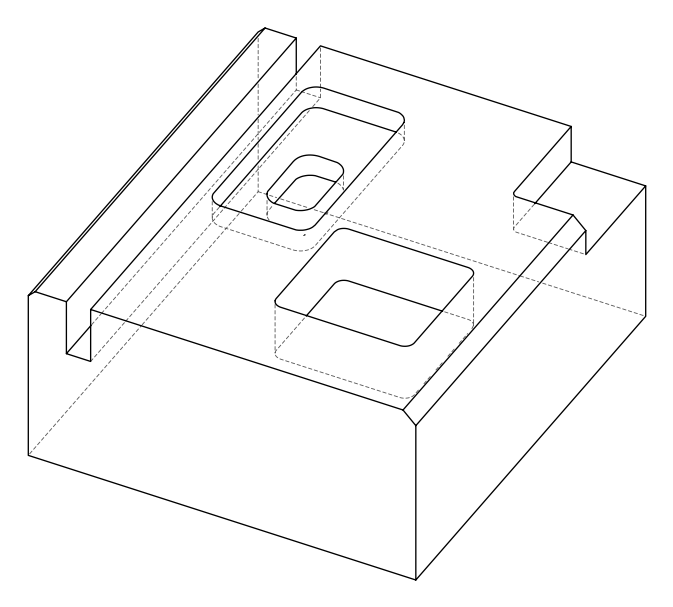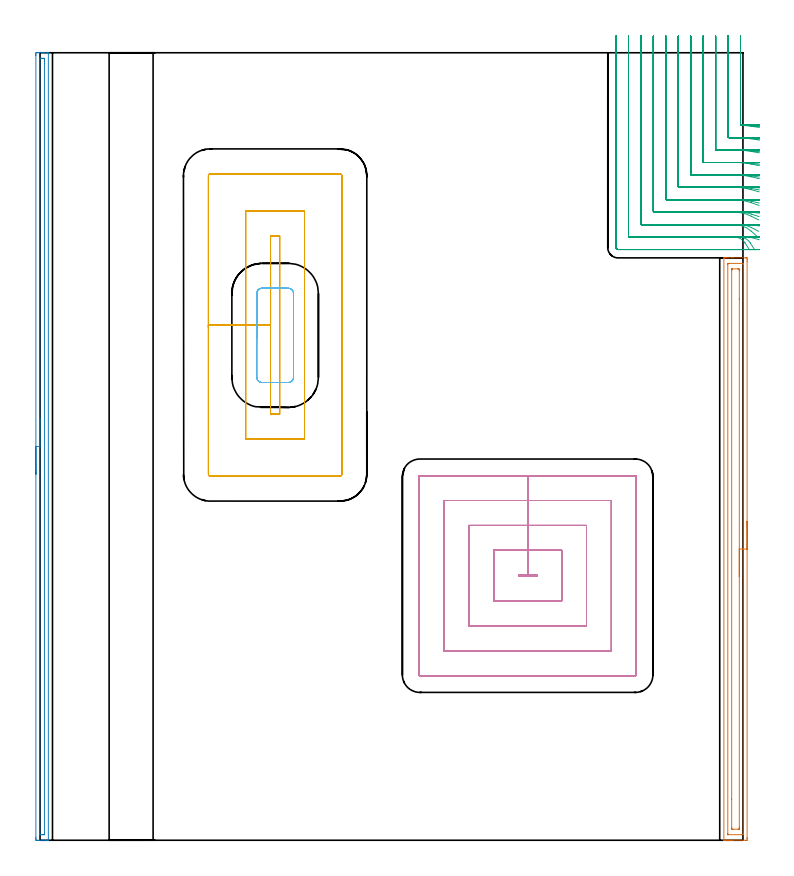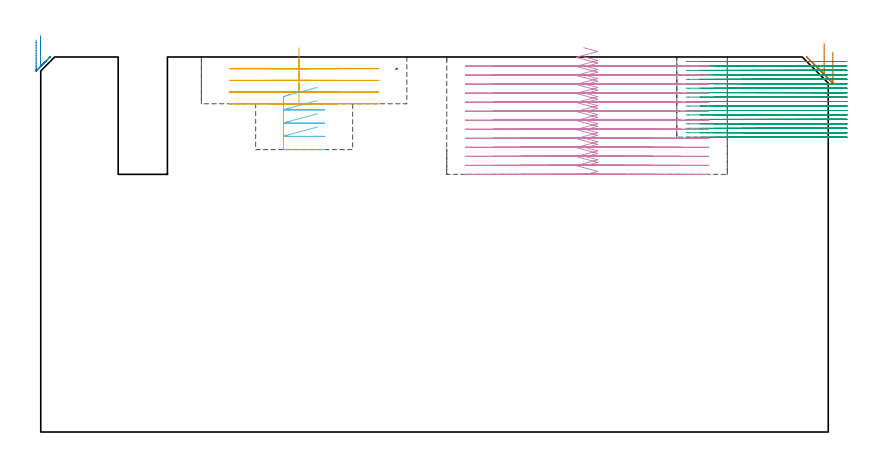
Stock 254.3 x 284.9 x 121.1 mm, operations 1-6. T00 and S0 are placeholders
(PLAN: 7 operations, 4 tool changes, 94.1 min)
(1 AREA_MILL | FG_CHAMFER_SURFACE | UGT0205_001 | 5.29 min | 7620 mm3)
(2 AREA_MILL_1 | FG_CHAMFER_SURFACE_1 | UGT0205_001 | 4.73 min | 2889 mm3)
(3 MILL_CORNER_NOTCH_RECTANGULAR | CORNER_NOTCH_RECTANGULAR | NXT0201_008 | Follow Part, ap 1.5, ae 75% | 37.78 min | 93721 mm3)
(4 MILL_RECTANGULAR_POCKET | POCKET_RECTANGULAR_STRAIGHT | NXT0201_011 | Follow Part, ap 3, ae 75% | 22.73 min | 288575 mm3)
(5 MILL_RECTANGULAR_POCKET_1 | POCKET_RECTANGULAR_STRAIGHT_1 | UGT0201_100 | Follow Part, ap 4.5, ae 75% | 5.88 min | 126354 mm3)
(6 MILL_RECTANGULAR_POCKET_2 | POCKET_RECTANGULAR_STRAIGHT_2 | UGT0201_100 | Follow Part, ap 4.5, ae 75% | 1.2 min | 22605 mm3)
(7 MILL_RECTANGULAR_SLOT | SLOT_RECTANGULAR | NXT0201_011 | Follow Part, ap 3, ae 75% | 16.48 min | 171676 mm3)
(TOOL UGT0205_001 | Chamfer Mill 20 x 3 x 45 deg. | D20 FL50 Z2)
(TOOL NXT0201_008 | ENDMILL 6mm [2P460-0600-NA 1630] | D6 FL26 Z6)
(TOOL NXT0201_011 | ENDMILL 12mm [2P460-1200-NA 1630] | D12 FL38 Z6)
(TOOL UGT0201_100 | End Mill 18 mm | D18 FL22 Z2)
(OP 1 AREA_MILL)
G17 G21 G94 G90
T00 M6
G54
G17 G0 G90 X255.8 Y115.35 S1061 M3
G43 Z131.1 H0
Z122.7
G94 G1 Y115.312 Z121.828 F250.
Y115.198 Z120.964
Y115.009 Z120.112
Y114.747 Z119.28
Y114.413 Z118.474
Y114.01 Z117.7
Y113.542 Z116.964
Y113.01 Z116.272
Y112.421 Z115.629
Y111.778 Z115.04
Y111.086 Z114.509
Y110.35 Z114.04
Y109.576 Z113.637
Y108.77 Z113.303
Y107.938 Z113.041
Y107.086 Z112.852
Y106.222 Z112.738
Y105.35 Z112.7
Y0.861
X255.798 Y0.593 Z112.702
X255.791 Y0.007 Z112.706
X255.767 Y0.003 Z112.73
X255.175 Y0. Z113.322
X250.706 Z117.788
X250.107 Z118.39
X249.812 Z118.684
X249.213 Z119.283
X248.918 Z119.577
X248.329 Z120.17
X248.025 Z120.474
X247.812 Z120.687
X247.458 Y0.002 Z121.034
X247.43 Y0.004 Z121.061
X247.402 Y0.01 Z121.088
X247.4 Y0.147 Z121.1
Y210.553
X247.403 Y210.69 Z121.088
X247.456 Y210.693 Z121.036
X247.812 Y210.7 Z120.687
X248.329 Z120.17
X248.918 Z119.577
X250.107 Z118.39
X250.706 Z117.788
X255.175 Y210.699 Z113.322
X255.767 Y210.697 Z112.73
X255.791 Y210.693 Z112.706
X255.797 Y210.107 Z112.703
X255.8 Y209.484 Z112.7
Y105.35
X254.386 Z114.114
X254.385 Y2.376 Z114.115
Y2.273
X254.38 Y2.168 Z114.12
X254.369 Y2.01 Z114.131
X254.281 Y2.007 Z114.219
X253.764 Y2. Z114.736
X248.918 Y2.001 Z119.582
X248.865 Y2.002 Z119.635
X248.833 Y2.007 Z119.667
X248.821 Y2.012 Z119.679
X248.818 Y2.064 Z119.682
X248.815 Y2.272 Z119.685
X248.814 Y2.376 Z119.686
Y208.324
X248.815 Y208.427 Z119.685
X248.82 Y208.531 Z119.68
X248.831 Y208.69 Z119.669
X248.918 Y208.693 Z119.582
X249.436 Y208.699 Z119.064
X254.281 Y208.7 Z114.219
X254.335 Y208.698 Z114.165
X254.367 Y208.693 Z114.133
X254.379 Y208.688 Z114.121
X254.382 Y208.636 Z114.118
X254.385 Y208.428 Z114.115
X254.386 Y208.324 Z114.114
Y105.35
X252.972 Z115.528
X252.971 Y4.574 Z115.529
X252.969 Y4.159 Z115.531
X252.967 Y4.041 Z115.533
X252.965 Y4.019 Z115.535
X252.918 Y4.01 Z115.582
X252.813 Y4.004 Z115.687
X252.653 Y4. Z115.847
X250.706 Y4.001 Z117.794
X250.547 Y4.003 Z117.953
X250.235 Y4.01 Z118.265
X250.233 Y4.159 Z118.267
X250.229 Y4.635 Z118.271
X250.228 Y14.908 Z118.272
X250.229 Y206.126 Z118.271
X250.231 Y206.541 Z118.269
X250.233 Y206.659 Z118.267
X250.235 Y206.681 Z118.265
X250.282 Y206.69 Z118.218
X250.387 Y206.695 Z118.113
X250.547 Y206.7 Z117.953
X252.494 Y206.699 Z116.006
X252.653 Y206.697 Z115.847
X252.965 Y206.69 Z115.535
X252.967 Y206.541 Z115.533
X252.971 Y206.065 Z115.529
X252.972 Y195.814 Z115.528
Y105.35
Y104.478 Z115.567
Y103.614 Z115.68
Y102.762 Z115.869
Y101.93 Z116.132
Y101.124 Z116.465
Y100.35 Z116.868
Y99.614 Z117.337
Y98.922 Z117.868
Y98.279 Z118.457
Y97.69 Z119.101
Y97.158 Z119.793
Y96.69 Z120.528
Y96.287 Z121.302
Y95.953 Z122.108
Y95.691 Z122.94
Y95.502 Z123.792
Y95.388 Z124.657
Y95.35 Z125.528
G0 Z131.1
M5
M2
(OP 2 AREA_MILL_1)
G17 G21 G94 G90
T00 M6
G54
G17 G0 G90 X-1.5 Y132.45 S1061 M3
G43 Z131.1 H0
Z126.6
G94 G1 Y132.488 Z125.728 F250.
Y132.602 Z124.864
Y132.791 Z124.012
Y133.053 Z123.18
Y133.387 Z122.374
Y133.79 Z121.6
Y134.258 Z120.864
Y134.79 Z120.172
Y135.379 Z119.529
Y136.022 Z118.94
Y136.714 Z118.409
Y137.45 Z117.94
Y138.224 Z117.537
Y139.03 Z117.203
Y139.862 Z116.941
Y140.713 Z116.752
Y141.578 Z116.638
Y142.45 Z116.6
Y283.894
X-1.499 Y284.299 Z116.601
X-1.494 Y284.78 Z116.602
X-1.491 Y284.891 Z116.605
X-1.017 Y284.9 Z117.077
X-0.729 Z117.366
X-0.134 Z117.96
X0.443 Z118.54
X0.75 Z118.846
X1.327 Z119.423
X1.634 Z119.729
X2.665 Z120.764
X2.986 Y284.893 Z121.077
X2.997 Y284.891 Z121.088
X3. Y284.745 Z121.1
Y0.155
X2.997 Y0.009 Z121.088
X2.987 Y0.007 Z121.077
X2.665 Y0. Z120.764
X2.247 Z120.346
X1.634 Z119.729
X0.443 Z118.54
X-0.134 Z117.96
X-0.729 Z117.366
X-1.017 Y0.001 Z117.077
X-1.256 Y0.004 Z116.839
X-1.491 Y0.009 Z116.605
X-1.494 Y0.12 Z116.602
X-1.499 Y0.601 Z116.601
X-1.5 Y1.088 Z116.6
Y142.45
X-0.086 Z118.014
X-0.085 Y282.726 Z118.015
X-0.084 Y282.831 Z118.016
X-0.081 Y282.882 Z118.019
X-0.08 Y282.888 Z118.02
X-0.063 Y282.892 Z118.037
X-0.013 Y282.896 Z118.087
X0.369 Y282.9 Z118.469
X0.75 Z118.85
X1.254 Y282.899 Z119.354
X1.472 Y282.893 Z119.572
X1.57 Y282.89 Z119.67
X1.584 Y282.565 Z119.684
X1.585 Y282.515 Z119.685
X1.586 Y281.671 Z119.686
X1.585 Y2.174 Z119.685
X1.584 Y2.069 Z119.684
X1.581 Y2.018 Z119.681
X1.58 Y2.012 Z119.68
X1.563 Y2.008 Z119.663
X1.513 Y2.004 Z119.613
X1.131 Y2. Z119.231
X0.75 Z118.85
X0.246 Y2.002 Z118.346
X0.028 Y2.007 Z118.128
X-0.07 Y2.01 Z118.03
X-0.084 Y2.335 Z118.016
X-0.085 Y2.385 Z118.015
X-0.086 Y3.229 Z118.014
Y142.45
Y143.322 Z118.052
Y144.186 Z118.166
Y145.038 Z118.355
Y145.87 Z118.617
Y146.676 Z118.951
Y147.45 Z119.354
Y148.186 Z119.823
Y148.878 Z120.354
Y149.521 Z120.943
Y150.11 Z121.586
Y150.641 Z122.278
Y151.11 Z123.014
Y151.513 Z123.788
Y151.847 Z124.594
Y152.109 Z125.426
Y152.298 Z126.278
Y152.412 Z127.143
Y152.45 Z128.014
G0 Z131.1
M5
M2
(OP 3 MILL_CORNER_NOTCH_RECTANGULAR)
G17 G21 G94 G90
T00 M6
G54
G17 G0 G90 X253.4 Y290.9 S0 M3
G43 Z131.1 H1
Z119.661
G94 G1 Y287.9 F250.
Y258.93 F500.
G3 X253.68 Y258.634 R0.3
G2 X257.3 Y258.291 R45.
G1 X260.273 Y257.887 F250.
G0 Z131.1
X248.9 Y290.9
Z119.661
G1 Y287.9
Y254.497 F500.
G3 X249.197 Y254.2 R0.3
G1 X251.243
G2 X257.3 Y253.745 R40.5
G1 X260.266 Y253.296 F250.
G0 Z131.1
X244.4 Y290.9
Z119.661
G1 Y287.9
Y249.997 F500.
G3 X244.697 Y249.7 R0.3
G1 X251.243
G2 X257.3 Y249.187 R36.
G1 X260.257 Y248.682 F250.
G0 Z131.1
X239.9 Y290.9
Z119.661
G1 Y287.9
Y245.497 F500.
G3 X240.197 Y245.2 R0.3
G1 X251.243
G2 X257.3 Y244.612 R31.5
G1 X260.244 Y244.035 F250.
G0 Z131.1
X235.4 Y290.9
Z119.661
G1 Y287.9
Y240.997 F500.
G3 X235.697 Y240.7 R0.3
G1 X251.243
G2 X257.3 Y240.012 R27.
G1 X260.224 Y239.339 F250.
G0 Z131.1
X230.9 Y290.9
Z119.661
G1 Y287.9
Y236.497 F500.
G3 X231.197 Y236.2 R0.3
G1 X251.243
G2 X257.3 Y235.369 R22.5
G1 X260.189 Y234.562 F250.
G0 Z131.1
X226.4 Y290.9
Z119.661
G1 Y287.9
Y231.997 F500.
G3 X226.697 Y231.7 R0.3
G1 X251.243
G2 X257.3 Y230.65 R18.
G1 X260.125 Y229.641 F250.
G0 Z131.1
X221.9 Y290.9
Z119.661
G1 Y287.9
Y227.498 F500.
G3 X222.198 Y227.2 R0.3
G1 X251.243
G2 X257.3 Y225.765 R13.5
G1 X259.981 Y224.419 F250.
G0 Z131.1
X217.4 Y290.9
Z119.661
G1 Y287.9
Y222.998 F500.
G3 X217.698 Y222.7 R0.3
G1 X251.243
G2 X257.3 Y220.357 R9.
G1 X259.519 Y218.338 F250.
G0 Z131.1
X212.9 Y290.9
Z119.661
G1 Y287.9
Y218.498 F500.
G3 X213.198 Y218.2 R0.3
G1 X251.243
G2 X255.036 Y216.122 R4.5
G1 X256.651 Y213.593 F250.
G0 Z131.1
X208.4 Y290.9
Z119.661
G1 Y287.9
Y214.4 F500.
G3 X209.1 Y213.7 R0.7
G1 X251.243
X254.243 F250.
G0 Z131.1
X253.4 Y290.9
Z118.222
G1 Y287.9
Y258.993 F500.
G3 X253.693 Y258.697 R0.3
G2 X257.3 Y258.507 R45.
G1 X260.287 Y258.229 F250.
G0 Z131.1
X248.9 Y290.9
Z118.222
G1 Y287.9
Y254.497 F500.
G3 X249.197 Y254.2 R0.3
G1 X253.134
G2 X257.3 Y253.985 R40.5
G1 X260.284 Y253.677 F250.
G0 Z131.1
X244.4 Y290.9
Z118.222
G1 Y287.9
Y249.997 F500.
G3 X244.697 Y249.7 R0.3
G1 X253.134
G2 X257.3 Y249.458 R36.
G1 X260.28 Y249.111 F250.
G0 Z131.1
X239.9 Y290.9
Z118.222
G1 Y287.9
Y245.497 F500.
G3 X240.197 Y245.2 R0.3
G1 X253.134
G2 X257.3 Y244.923 R31.5
G1 X260.274 Y244.527 F250.
G0 Z131.1
X235.4 Y290.9
Z118.222
G1 Y287.9
Y240.997 F500.
G3 X235.697 Y240.7 R0.3
G1 X253.134
G2 X257.3 Y240.377 R27.
G1 X260.264 Y239.914 F250.
G0 Z131.1
X230.9 Y290.9
Z118.222
G1 Y287.9
Y236.497 F500.
G3 X231.197 Y236.2 R0.3
G1 X253.134
G2 X257.3 Y235.811 R22.5
G1 X260.248 Y235.256 F250.
G0 Z131.1
X226.4 Y290.9
Z118.222
G1 Y287.9
Y231.997 F500.
G3 X226.697 Y231.7 R0.3
G1 X253.134
G2 X257.3 Y231.211 R18.
G1 X260.219 Y230.517 F250.
G0 Z131.1
X221.9 Y290.9
Z118.222
G1 Y287.9
Y227.498 F500.
G3 X222.198 Y227.2 R0.3
G1 X253.134
G2 X257.3 Y226.541 R13.5
G1 X260.154 Y225.615 F250.
G0 Z131.1
X217.4 Y290.9
Z118.222
G1 Y287.9
Y222.998 F500.
G3 X217.698 Y222.7 R0.3
G1 X253.134
G2 X257.3 Y221.678 R9.
G1 X259.959 Y220.289 F250.
G0 Z131.1
X212.9 Y290.9
Z118.222
G1 Y287.9
Y218.498 F500.
G3 X213.198 Y218.2 R0.3
G1 X253.134
G2 X256.928 Y216.12 R4.5
G1 X258.541 Y213.591 F250.
G0 Z131.1
X208.4 Y290.9
Z118.222
G1 Y287.9
Y214.4 F500.
G3 X209.1 Y213.7 R0.7
G1 X253.134
X256.134 F250.
G0 Z131.1
X253.4 Y290.9
Z116.783
G1 Y287.9
Y258.997 F500.
G3 X253.697 Y258.7 R0.3
G1 X256.117
G2 X257.3 Y258.684 R45.
G1 X260.299 Y258.606 F250.
G0 Z131.1
X248.9 Y290.9
Z116.783
G1 Y287.9
Y254.497 F500.
G3 X249.197 Y254.2 R0.3
G1 X256.117
G2 X257.3 Y254.183 R40.5
G1 X260.299 Y254.095 F250.
G0 Z131.1
X244.4 Y290.9
Z116.783
G1 Y287.9
Y249.997 F500.
G3 X244.697 Y249.7 R0.3
G1 X256.117
G2 X257.3 Y249.681 R36.
G1 X260.298 Y249.582 F250.
G0 Z131.1
X239.9 Y290.9
Z116.783
G1 Y287.9
Y245.497 F500.
G3 X240.197 Y245.2 R0.3
G1 X256.117
G2 X257.3 Y245.178 R31.5
G1 X260.298 Y245.065 F250.
G0 Z131.1
X235.4 Y290.9
Z116.783
G1 Y287.9
Y240.997 F500.
G3 X235.697 Y240.7 R0.3
G1 X256.117
G2 X257.3 Y240.674 R27.
G1 X260.297 Y240.543 F250.
G0 Z131.1
X230.9 Y290.9
Z116.783
G1 Y287.9
Y236.497 F500.
G3 X231.197 Y236.2 R0.3
G1 X256.117
G2 X257.3 Y236.169 R22.5
G1 X260.296 Y236.011 F250.
G0 Z131.1
X226.4 Y290.9
Z116.783
G1 Y287.9
Y231.997 F500.
G3 X226.697 Y231.7 R0.3
G1 X256.117
G2 X257.3 Y231.661 R18.
G1 X260.294 Y231.464 F250.
G0 Z131.1
X221.9 Y290.9
Z116.783
G1 Y287.9
Y227.498 F500.
G3 X222.198 Y227.2 R0.3
G1 X256.117
G2 X257.3 Y227.148 R13.5
G1 X260.288 Y226.885 F250.
G0 Z131.1
X217.4 Y290.9
Z116.783
G1 Y287.9
Y222.998 F500.
G3 X217.698 Y222.7 R0.3
G1 X256.117
G2 X257.3 Y222.622 R9.
G1 X260.274 Y222.228 F250.
G0 Z131.1
X212.9 Y290.9
Z116.783
G1 Y287.9
Y218.498 F500.
G3 X213.198 Y218.2 R0.3
G1 X256.117
G2 X257.3 Y218.042 R4.5
G1 X260.194 Y217.253 F250.
G0 Z131.1
X208.4 Y290.9
Z116.783
G1 Y287.9
Y214.4 F500.
G3 X209.1 Y213.7 R0.7
G1 X256.117
X259.117 F250.
G0 Z131.1
X253.4 Y290.9
Z115.344
G1 Y287.9
Y258.997 F500.
G3 X253.697 Y258.7 R0.3
G1 X257.166
X257.3
X260.3 Y258.691 F250.
G0 Z131.1
X248.9 Y290.9
Z115.344
G1 Y287.9
Y254.497 F500.
G3 X249.197 Y254.2 R0.3
G1 X257.166
X257.3
X260.3 Y254.19 F250.
G0 Z131.1
X244.4 Y290.9
Z115.344
G1 Y287.9
Y249.997 F500.
G3 X244.697 Y249.7 R0.3
G1 X257.166
X257.3
X260.3 Y249.689 F250.
G0 Z131.1
X239.9 Y290.9
Z115.344
G1 Y287.9
Y245.497 F500.
G3 X240.197 Y245.2 R0.3
G1 X257.166
X257.3
X260.3 Y245.187 F250.
G0 Z131.1
X235.4 Y290.9
Z115.344
G1 Y287.9
Y240.997 F500.
G3 X235.697 Y240.7 R0.3
G1 X257.166
X257.3
X260.3 Y240.685 F250.
G0 Z131.1
X230.9 Y290.9
Z115.344
G1 Y287.9
Y236.497 F500.
G3 X231.197 Y236.2 R0.3
G1 X257.166
X257.3
X260.3 Y236.182 F250.
G0 Z131.1
X226.4 Y290.9
Z115.344
G1 Y287.9
Y231.997 F500.
G3 X226.697 Y231.7 R0.3
G1 X257.166
X257.3 Y231.699
X260.3 Y231.677 F250.
G0 Z131.1
X221.9 Y290.9
Z115.344
G1 Y287.9
Y227.498 F500.
G3 X222.198 Y227.2 R0.3
G1 X257.166
X257.3 Y227.199
X260.3 Y227.169 F250.
G0 Z131.1
X217.4 Y290.9
Z115.344
G1 Y287.9
Y222.998 F500.
G3 X217.698 Y222.7 R0.3
G1 X257.166
X257.3 Y222.699
X260.3 Y222.654 F250.
G0 Z131.1
X212.9 Y290.9
Z115.344
G1 Y287.9
Y218.498 F500.
G3 X213.198 Y218.2 R0.3
G1 X257.166
X257.3 Y218.198
X260.299 Y218.108 F250.
G0 Z131.1
X208.4 Y290.9
Z115.344
G1 Y287.9
Y214.4 F500.
G3 X209.1 Y213.7 R0.7
G1 X257.166
X260.166 F250.
G0 Z131.1
X253.4 Y290.9
Z113.905
G1 Y287.9
Y258.997 F500.
G3 X253.697 Y258.7 R0.3
G1 X257.3
X260.3 F250.
G0 Z131.1
X248.9 Y290.9
Z113.905
G1 Y287.9
Y254.497 F500.
G3 X249.197 Y254.2 R0.3
G1 X257.3
X260.3 F250.
G0 Z131.1
X244.4 Y290.9
Z113.905
G1 Y287.9
Y249.997 F500.
G3 X244.697 Y249.7 R0.3
G1 X257.3
X260.3 F250.
G0 Z131.1
X239.9 Y290.9
Z113.905
G1 Y287.9
Y245.497 F500.
G3 X240.197 Y245.2 R0.3
G1 X257.3
X260.3 F250.
G0 Z131.1
X235.4 Y290.9
Z113.905
G1 Y287.9
Y240.997 F500.
G3 X235.697 Y240.7 R0.3
G1 X257.3
X260.3 F250.
G0 Z131.1
X230.9 Y290.9
Z113.905
G1 Y287.9
Y236.497 F500.
G3 X231.197 Y236.2 R0.3
G1 X257.3
X260.3 F250.
G0 Z131.1
X226.4 Y290.9
Z113.905
G1 Y287.9
Y231.997 F500.
G3 X226.697 Y231.7 R0.3
G1 X257.3
X260.3 F250.
G0 Z131.1
X221.9 Y290.9
Z113.905
G1 Y287.9
Y227.498 F500.
G3 X222.198 Y227.2 R0.3
G1 X257.3
X260.3 F250.
G0 Z131.1
X217.4 Y290.9
Z113.905
G1 Y287.9
Y222.998 F500.
G3 X217.698 Y222.7 R0.3
G1 X257.3
X260.3 F250.
G0 Z131.1
X212.9 Y290.9
Z113.905
G1 Y287.9
Y218.498 F500.
G3 X213.198 Y218.2 R0.3
G1 X257.3
X260.3 F250.
G0 Z131.1
X208.4 Y290.9
Z113.905
G1 Y287.9
Y214.4 F500.
G3 X209.1 Y213.7 R0.7
G1 X257.3
X260.3 F250.
G0 Z131.1
X253.4 Y290.9
Z112.467
G1 Y287.9
Y258.997 F500.
G3 X253.697 Y258.7 R0.3
G1 X257.3
X260.3 F250.
G0 Z131.1
X248.9 Y290.9
Z112.467
G1 Y287.9
Y254.497 F500.
G3 X249.197 Y254.2 R0.3
G1 X257.3
X260.3 F250.
G0 Z131.1
X244.4 Y290.9
Z112.467
G1 Y287.9
Y249.997 F500.
G3 X244.697 Y249.7 R0.3
G1 X257.3
X260.3 F250.
G0 Z131.1
X239.9 Y290.9
Z112.467
G1 Y287.9
Y245.497 F500.
G3 X240.197 Y245.2 R0.3
G1 X257.3
X260.3 F250.
G0 Z131.1
X235.4 Y290.9
Z112.467
G1 Y287.9
Y240.997 F500.
G3 X235.697 Y240.7 R0.3
G1 X257.3
X260.3 F250.
G0 Z131.1
X230.9 Y290.9
Z112.467
G1 Y287.9
Y236.497 F500.
G3 X231.197 Y236.2 R0.3
G1 X257.3
X260.3 F250.
G0 Z131.1
X226.4 Y290.9
Z112.467
G1 Y287.9
Y231.997 F500.
G3 X226.697 Y231.7 R0.3
G1 X257.3
X260.3 F250.
G0 Z131.1
X221.9 Y290.9
Z112.467
G1 Y287.9
Y227.498 F500.
G3 X222.198 Y227.2 R0.3
G1 X257.3
X260.3 F250.
G0 Z131.1
X217.4 Y290.9
Z112.467
G1 Y287.9
Y222.998 F500.
G3 X217.698 Y222.7 R0.3
G1 X257.3
X260.3 F250.
G0 Z131.1
X212.9 Y290.9
Z112.467
G1 Y287.9
Y218.498 F500.
G3 X213.198 Y218.2 R0.3
G1 X257.3
X260.3 F250.
G0 Z131.1
X208.4 Y290.9
Z112.467
G1 Y287.9
Y214.4 F500.
G3 X209.1 Y213.7 R0.7
G1 X257.3
X260.3 F250.
G0 Z131.1
X253.4 Y290.9
Z111.028
G1 Y287.9
Y258.997 F500.
G3 X253.697 Y258.7 R0.3
G1 X257.3
X260.3 F250.
G0 Z131.1
X248.9 Y290.9
Z111.028
G1 Y287.9
Y254.497 F500.
G3 X249.197 Y254.2 R0.3
G1 X257.3
X260.3 F250.
G0 Z131.1
X244.4 Y290.9
Z111.028
G1 Y287.9
Y249.997 F500.
G3 X244.697 Y249.7 R0.3
G1 X257.3
X260.3 F250.
G0 Z131.1
X239.9 Y290.9
Z111.028
G1 Y287.9
Y245.497 F500.
G3 X240.197 Y245.2 R0.3
G1 X257.3
X260.3 F250.
G0 Z131.1
X235.4 Y290.9
Z111.028
G1 Y287.9
Y240.997 F500.
G3 X235.697 Y240.7 R0.3
G1 X257.3
X260.3 F250.
G0 Z131.1
X230.9 Y290.9
Z111.028
G1 Y287.9
Y236.497 F500.
G3 X231.197 Y236.2 R0.3
G1 X257.3
X260.3 F250.
G0 Z131.1
X226.4 Y290.9
Z111.028
G1 Y287.9
Y231.997 F500.
G3 X226.697 Y231.7 R0.3
G1 X257.3
X260.3 F250.
G0 Z131.1
X221.9 Y290.9
Z111.028
G1 Y287.9
Y227.498 F500.
G3 X222.198 Y227.2 R0.3
G1 X257.3
X260.3 F250.
G0 Z131.1
X217.4 Y290.9
Z111.028
G1 Y287.9
Y222.998 F500.
G3 X217.698 Y222.7 R0.3
G1 X257.3
X260.3 F250.
G0 Z131.1
X212.9 Y290.9
Z111.028
G1 Y287.9
Y218.498 F500.
G3 X213.198 Y218.2 R0.3
G1 X257.3
X260.3 F250.
G0 Z131.1
X208.4 Y290.9
Z111.028
G1 Y287.9
Y214.4 F500.
G3 X209.1 Y213.7 R0.7
G1 X257.3
X260.3 F250.
G0 Z131.1
X253.4 Y290.9
Z109.589
G1 Y287.9
Y258.997 F500.
G3 X253.697 Y258.7 R0.3
G1 X257.3
X260.3 F250.
G0 Z131.1
X248.9 Y290.9
Z109.589
G1 Y287.9
Y254.497 F500.
G3 X249.197 Y254.2 R0.3
G1 X257.3
X260.3 F250.
G0 Z131.1
X244.4 Y290.9
Z109.589
G1 Y287.9
Y249.997 F500.
G3 X244.697 Y249.7 R0.3
G1 X257.3
X260.3 F250.
G0 Z131.1
X239.9 Y290.9
Z109.589
G1 Y287.9
Y245.497 F500.
G3 X240.197 Y245.2 R0.3
G1 X257.3
X260.3 F250.
G0 Z131.1
X235.4 Y290.9
Z109.589
G1 Y287.9
Y240.997 F500.
G3 X235.697 Y240.7 R0.3
G1 X257.3
X260.3 F250.
G0 Z131.1
X230.9 Y290.9
Z109.589
G1 Y287.9
Y236.497 F500.
G3 X231.197 Y236.2 R0.3
G1 X257.3
X260.3 F250.
G0 Z131.1
X226.4 Y290.9
Z109.589
G1 Y287.9
Y231.997 F500.
G3 X226.697 Y231.7 R0.3
G1 X257.3
X260.3 F250.
G0 Z131.1
X221.9 Y290.9
Z109.589
G1 Y287.9
Y227.498 F500.
G3 X222.198 Y227.2 R0.3
G1 X257.3
X260.3 F250.
G0 Z131.1
X217.4 Y290.9
Z109.589
G1 Y287.9
Y222.998 F500.
G3 X217.698 Y222.7 R0.3
G1 X257.3
X260.3 F250.
G0 Z131.1
X212.9 Y290.9
Z109.589
G1 Y287.9
Y218.498 F500.
G3 X213.198 Y218.2 R0.3
G1 X257.3
X260.3 F250.
G0 Z131.1
X208.4 Y290.9
Z109.589
G1 Y287.9
Y214.4 F500.
G3 X209.1 Y213.7 R0.7
G1 X257.3
X260.3 F250.
G0 Z131.1
X253.4 Y290.9
Z108.15
G1 Y287.9
Y258.997 F500.
G3 X253.697 Y258.7 R0.3
G1 X257.3
X260.3 F250.
G0 Z131.1
X248.9 Y290.9
Z108.15
G1 Y287.9
Y254.497 F500.
G3 X249.197 Y254.2 R0.3
G1 X257.3
X260.3 F250.
G0 Z131.1
X244.4 Y290.9
Z108.15
G1 Y287.9
Y249.997 F500.
G3 X244.697 Y249.7 R0.3
G1 X257.3
X260.3 F250.
G0 Z131.1
X239.9 Y290.9
Z108.15
G1 Y287.9
Y245.497 F500.
G3 X240.197 Y245.2 R0.3
G1 X257.3
X260.3 F250.
G0 Z131.1
X235.4 Y290.9
Z108.15
G1 Y287.9
Y240.997 F500.
G3 X235.697 Y240.7 R0.3
G1 X257.3
X260.3 F250.
G0 Z131.1
X230.9 Y290.9
Z108.15
G1 Y287.9
Y236.497 F500.
G3 X231.197 Y236.2 R0.3
G1 X257.3
X260.3 F250.
G0 Z131.1
X226.4 Y290.9
Z108.15
G1 Y287.9
Y231.997 F500.
G3 X226.697 Y231.7 R0.3
G1 X257.3
X260.3 F250.
G0 Z131.1
X221.9 Y290.9
Z108.15
G1 Y287.9
Y227.498 F500.
G3 X222.198 Y227.2 R0.3
G1 X257.3
X260.3 F250.
G0 Z131.1
X217.4 Y290.9
Z108.15
G1 Y287.9
Y222.998 F500.
G3 X217.698 Y222.7 R0.3
G1 X257.3
X260.3 F250.
G0 Z131.1
X212.9 Y290.9
Z108.15
G1 Y287.9
Y218.498 F500.
G3 X213.198 Y218.2 R0.3
G1 X257.3
X260.3 F250.
G0 Z131.1
X208.4 Y290.9
Z108.15
G1 Y287.9
Y214.4 F500.
G3 X209.1 Y213.7 R0.7
G1 X257.3
X260.3 F250.
G0 Z131.1
X253.4 Y290.9
Z106.711
G1 Y287.9
Y258.997 F500.
G3 X253.697 Y258.7 R0.3
G1 X257.3
X260.3 F250.
G0 Z131.1
X248.9 Y290.9
Z106.711
G1 Y287.9
Y254.497 F500.
G3 X249.197 Y254.2 R0.3
G1 X257.3
X260.3 F250.
G0 Z131.1
X244.4 Y290.9
Z106.711
G1 Y287.9
Y249.997 F500.
G3 X244.697 Y249.7 R0.3
G1 X257.3
X260.3 F250.
G0 Z131.1
X239.9 Y290.9
Z106.711
G1 Y287.9
Y245.497 F500.
G3 X240.197 Y245.2 R0.3
G1 X257.3
X260.3 F250.
G0 Z131.1
X235.4 Y290.9
Z106.711
G1 Y287.9
Y240.997 F500.
G3 X235.697 Y240.7 R0.3
G1 X257.3
X260.3 F250.
G0 Z131.1
X230.9 Y290.9
Z106.711
G1 Y287.9
Y236.497 F500.
G3 X231.197 Y236.2 R0.3
G1 X257.3
X260.3 F250.
G0 Z131.1
X226.4 Y290.9
Z106.711
G1 Y287.9
Y231.997 F500.
G3 X226.697 Y231.7 R0.3
G1 X257.3
X260.3 F250.
G0 Z131.1
X221.9 Y290.9
Z106.711
G1 Y287.9
Y227.498 F500.
G3 X222.198 Y227.2 R0.3
G1 X257.3
X260.3 F250.
G0 Z131.1
X217.4 Y290.9
Z106.711
G1 Y287.9
Y222.998 F500.
G3 X217.698 Y222.7 R0.3
G1 X257.3
X260.3 F250.
G0 Z131.1
X212.9 Y290.9
Z106.711
G1 Y287.9
Y218.498 F500.
G3 X213.198 Y218.2 R0.3
G1 X257.3
X260.3 F250.
G0 Z131.1
X208.4 Y290.9
Z106.711
G1 Y287.9
Y214.4 F500.
G3 X209.1 Y213.7 R0.7
G1 X257.3
X260.3 F250.
G0 Z131.1
X253.4 Y290.9
Z105.272
G1 Y287.9
Y258.997 F500.
G3 X253.697 Y258.7 R0.3
G1 X257.3
X260.3 F250.
G0 Z131.1
X248.9 Y290.9
Z105.272
G1 Y287.9
Y254.497 F500.
G3 X249.197 Y254.2 R0.3
G1 X257.3
X260.3 F250.
G0 Z131.1
X244.4 Y290.9
Z105.272
G1 Y287.9
Y249.997 F500.
G3 X244.697 Y249.7 R0.3
G1 X257.3
X260.3 F250.
G0 Z131.1
X239.9 Y290.9
Z105.272
G1 Y287.9
Y245.497 F500.
G3 X240.197 Y245.2 R0.3
G1 X257.3
X260.3 F250.
G0 Z131.1
X235.4 Y290.9
Z105.272
G1 Y287.9
Y240.997 F500.
G3 X235.697 Y240.7 R0.3
G1 X257.3
X260.3 F250.
G0 Z131.1
X230.9 Y290.9
Z105.272
G1 Y287.9
Y236.497 F500.
G3 X231.197 Y236.2 R0.3
G1 X257.3
X260.3 F250.
G0 Z131.1
X226.4 Y290.9
Z105.272
G1 Y287.9
Y231.997 F500.
G3 X226.697 Y231.7 R0.3
G1 X257.3
X260.3 F250.
G0 Z131.1
X221.9 Y290.9
Z105.272
G1 Y287.9
Y227.498 F500.
G3 X222.198 Y227.2 R0.3
G1 X257.3
X260.3 F250.
G0 Z131.1
X217.4 Y290.9
Z105.272
G1 Y287.9
Y222.998 F500.
G3 X217.698 Y222.7 R0.3
G1 X257.3
X260.3 F250.
G0 Z131.1
X212.9 Y290.9
Z105.272
G1 Y287.9
Y218.498 F500.
G3 X213.198 Y218.2 R0.3
G1 X257.3
X260.3 F250.
G0 Z131.1
X208.4 Y290.9
Z105.272
G1 Y287.9
Y214.4 F500.
G3 X209.1 Y213.7 R0.7
G1 X257.3
X260.3 F250.
G0 Z131.1
X253.4 Y290.9
Z103.833
G1 Y287.9
Y258.997 F500.
G3 X253.697 Y258.7 R0.3
G1 X257.3
X260.3 F250.
G0 Z131.1
X248.9 Y290.9
Z103.833
G1 Y287.9
Y254.497 F500.
G3 X249.197 Y254.2 R0.3
G1 X257.3
X260.3 F250.
G0 Z131.1
X244.4 Y290.9
Z103.833
G1 Y287.9
Y249.997 F500.
G3 X244.697 Y249.7 R0.3
G1 X257.3
X260.3 F250.
G0 Z131.1
X239.9 Y290.9
Z103.833
G1 Y287.9
Y245.497 F500.
G3 X240.197 Y245.2 R0.3
G1 X257.3
X260.3 F250.
G0 Z131.1
X235.4 Y290.9
Z103.833
G1 Y287.9
Y240.997 F500.
G3 X235.697 Y240.7 R0.3
G1 X257.3
X260.3 F250.
G0 Z131.1
X230.9 Y290.9
Z103.833
G1 Y287.9
Y236.497 F500.
G3 X231.197 Y236.2 R0.3
G1 X257.3
X260.3 F250.
G0 Z131.1
X226.4 Y290.9
Z103.833
G1 Y287.9
Y231.997 F500.
G3 X226.697 Y231.7 R0.3
G1 X257.3
X260.3 F250.
G0 Z131.1
X221.9 Y290.9
Z103.833
G1 Y287.9
Y227.498 F500.
G3 X222.198 Y227.2 R0.3
G1 X257.3
X260.3 F250.
G0 Z131.1
X217.4 Y290.9
Z103.833
G1 Y287.9
Y222.998 F500.
G3 X217.698 Y222.7 R0.3
G1 X257.3
X260.3 F250.
G0 Z131.1
X212.9 Y290.9
Z103.833
G1 Y287.9
Y218.498 F500.
G3 X213.198 Y218.2 R0.3
G1 X257.3
X260.3 F250.
G0 Z131.1
X208.4 Y290.9
Z103.833
G1 Y287.9
Y214.4 F500.
G3 X209.1 Y213.7 R0.7
G1 X257.3
X260.3 F250.
G0 Z131.1
X253.4 Y290.9
Z102.394
G1 Y287.9
Y258.997 F500.
G3 X253.697 Y258.7 R0.3
G1 X257.3
X260.3 F250.
G0 Z131.1
X248.9 Y290.9
Z102.394
G1 Y287.9
Y254.497 F500.
G3 X249.197 Y254.2 R0.3
G1 X257.3
X260.3 F250.
G0 Z131.1
X244.4 Y290.9
Z102.394
G1 Y287.9
Y249.997 F500.
G3 X244.697 Y249.7 R0.3
G1 X257.3
X260.3 F250.
G0 Z131.1
X239.9 Y290.9
Z102.394
G1 Y287.9
Y245.497 F500.
G3 X240.197 Y245.2 R0.3
G1 X257.3
X260.3 F250.
G0 Z131.1
X235.4 Y290.9
Z102.394
G1 Y287.9
Y240.997 F500.
G3 X235.697 Y240.7 R0.3
G1 X257.3
X260.3 F250.
G0 Z131.1
X230.9 Y290.9
Z102.394
G1 Y287.9
Y236.497 F500.
G3 X231.197 Y236.2 R0.3
G1 X257.3
X260.3 F250.
G0 Z131.1
X226.4 Y290.9
Z102.394
G1 Y287.9
Y231.997 F500.
G3 X226.697 Y231.7 R0.3
G1 X257.3
X260.3 F250.
G0 Z131.1
X221.9 Y290.9
Z102.394
G1 Y287.9
Y227.498 F500.
G3 X222.198 Y227.2 R0.3
G1 X257.3
X260.3 F250.
G0 Z131.1
X217.4 Y290.9
Z102.394
G1 Y287.9
Y222.998 F500.
G3 X217.698 Y222.7 R0.3
G1 X257.3
X260.3 F250.
G0 Z131.1
X212.9 Y290.9
Z102.394
G1 Y287.9
Y218.498 F500.
G3 X213.198 Y218.2 R0.3
G1 X257.3
X260.3 F250.
G0 Z131.1
X208.4 Y290.9
Z102.394
G1 Y287.9
Y214.4 F500.
G3 X209.1 Y213.7 R0.7
G1 X257.3
X260.3 F250.
G0 Z131.1
X253.4 Y290.9
Z100.956
G1 Y287.9
Y258.997 F500.
G3 X253.697 Y258.7 R0.3
G1 X257.3
X260.3 F250.
G0 Z131.1
X248.9 Y290.9
Z100.956
G1 Y287.9
Y254.497 F500.
G3 X249.197 Y254.2 R0.3
G1 X257.3
X260.3 F250.
G0 Z131.1
X244.4 Y290.9
Z100.956
G1 Y287.9
Y249.997 F500.
G3 X244.697 Y249.7 R0.3
G1 X257.3
X260.3 F250.
G0 Z131.1
X239.9 Y290.9
Z100.956
G1 Y287.9
Y245.497 F500.
G3 X240.197 Y245.2 R0.3
G1 X257.3
X260.3 F250.
G0 Z131.1
X235.4 Y290.9
Z100.956
G1 Y287.9
Y240.997 F500.
G3 X235.697 Y240.7 R0.3
G1 X257.3
X260.3 F250.
G0 Z131.1
X230.9 Y290.9
Z100.956
G1 Y287.9
Y236.497 F500.
G3 X231.197 Y236.2 R0.3
G1 X257.3
X260.3 F250.
G0 Z131.1
X226.4 Y290.9
Z100.956
G1 Y287.9
Y231.997 F500.
G3 X226.697 Y231.7 R0.3
G1 X257.3
X260.3 F250.
G0 Z131.1
X221.9 Y290.9
Z100.956
G1 Y287.9
Y227.498 F500.
G3 X222.198 Y227.2 R0.3
G1 X257.3
X260.3 F250.
G0 Z131.1
X217.4 Y290.9
Z100.956
G1 Y287.9
Y222.998 F500.
G3 X217.698 Y222.7 R0.3
G1 X257.3
X260.3 F250.
G0 Z131.1
X212.9 Y290.9
Z100.956
G1 Y287.9
Y218.498 F500.
G3 X213.198 Y218.2 R0.3
G1 X257.3
X260.3 F250.
G0 Z131.1
X208.4 Y290.9
Z100.956
G1 Y287.9
Y214.4 F500.
G3 X209.1 Y213.7 R0.7
G1 X257.3
X260.3 F250.
G0 Z131.1
X253.4 Y290.9
Z99.517
G1 Y287.9
Y258.997 F500.
G3 X253.697 Y258.7 R0.3
G1 X257.3
X260.3 F250.
G0 Z131.1
X248.9 Y290.9
Z99.517
G1 Y287.9
Y254.497 F500.
G3 X249.197 Y254.2 R0.3
G1 X257.3
X260.3 F250.
G0 Z131.1
X244.4 Y290.9
Z99.517
G1 Y287.9
Y249.997 F500.
G3 X244.697 Y249.7 R0.3
G1 X257.3
X260.3 F250.
G0 Z131.1
X239.9 Y290.9
Z99.517
G1 Y287.9
Y245.497 F500.
G3 X240.197 Y245.2 R0.3
G1 X257.3
X260.3 F250.
G0 Z131.1
X235.4 Y290.9
Z99.517
G1 Y287.9
Y240.997 F500.
G3 X235.697 Y240.7 R0.3
G1 X257.3
X260.3 F250.
G0 Z131.1
X230.9 Y290.9
Z99.517
G1 Y287.9
Y236.497 F500.
G3 X231.197 Y236.2 R0.3
G1 X257.3
X260.3 F250.
G0 Z131.1
X226.4 Y290.9
Z99.517
G1 Y287.9
Y231.997 F500.
G3 X226.697 Y231.7 R0.3
G1 X257.3
X260.3 F250.
G0 Z131.1
X221.9 Y290.9
Z99.517
G1 Y287.9
Y227.498 F500.
G3 X222.198 Y227.2 R0.3
G1 X257.3
X260.3 F250.
G0 Z131.1
X217.4 Y290.9
Z99.517
G1 Y287.9
Y222.998 F500.
G3 X217.698 Y222.7 R0.3
G1 X257.3
X260.3 F250.
G0 Z131.1
X212.9 Y290.9
Z99.517
G1 Y287.9
Y218.498 F500.
G3 X213.198 Y218.2 R0.3
G1 X257.3
X260.3 F250.
G0 Z131.1
X208.4 Y290.9
Z99.517
G1 Y287.9
Y214.4 F500.
G3 X209.1 Y213.7 R0.7
G1 X257.3
X260.3 F250.
G0 Z131.1
X253.4 Y290.9
Z98.078
G1 Y287.9
Y258.997 F500.
G3 X253.697 Y258.7 R0.3
G1 X257.3
X260.3 F250.
G0 Z131.1
X248.9 Y290.9
Z98.078
G1 Y287.9
Y254.497 F500.
G3 X249.197 Y254.2 R0.3
G1 X257.3
X260.3 F250.
G0 Z131.1
X244.4 Y290.9
Z98.078
G1 Y287.9
Y249.997 F500.
G3 X244.697 Y249.7 R0.3
G1 X257.3
X260.3 F250.
G0 Z131.1
X239.9 Y290.9
Z98.078
G1 Y287.9
Y245.497 F500.
G3 X240.197 Y245.2 R0.3
G1 X257.3
X260.3 F250.
G0 Z131.1
X235.4 Y290.9
Z98.078
G1 Y287.9
Y240.997 F500.
G3 X235.697 Y240.7 R0.3
G1 X257.3
X260.3 F250.
G0 Z131.1
X230.9 Y290.9
Z98.078
G1 Y287.9
Y236.497 F500.
G3 X231.197 Y236.2 R0.3
G1 X257.3
X260.3 F250.
G0 Z131.1
X226.4 Y290.9
Z98.078
G1 Y287.9
Y231.997 F500.
G3 X226.697 Y231.7 R0.3
G1 X257.3
X260.3 F250.
G0 Z131.1
X221.9 Y290.9
Z98.078
G1 Y287.9
Y227.498 F500.
G3 X222.198 Y227.2 R0.3
G1 X257.3
X260.3 F250.
G0 Z131.1
X217.4 Y290.9
Z98.078
G1 Y287.9
Y222.998 F500.
G3 X217.698 Y222.7 R0.3
G1 X257.3
X260.3 F250.
G0 Z131.1
X212.9 Y290.9
Z98.078
G1 Y287.9
Y218.498 F500.
G3 X213.198 Y218.2 R0.3
G1 X257.3
X260.3 F250.
G0 Z131.1
X208.4 Y290.9
Z98.078
G1 Y287.9
Y214.4 F500.
G3 X209.1 Y213.7 R0.7
G1 X257.3
X260.3 F250.
G0 Z131.1
X253.4 Y290.9
Z96.639
G1 Y287.9
Y258.997 F500.
G3 X253.697 Y258.7 R0.3
G1 X257.3
X260.3 F250.
G0 Z131.1
X248.9 Y290.9
Z96.639
G1 Y287.9
Y254.497 F500.
G3 X249.197 Y254.2 R0.3
G1 X257.3
X260.3 F250.
G0 Z131.1
X244.4 Y290.9
Z96.639
G1 Y287.9
Y249.997 F500.
G3 X244.697 Y249.7 R0.3
G1 X257.3
X260.3 F250.
G0 Z131.1
X239.9 Y290.9
Z96.639
G1 Y287.9
Y245.497 F500.
G3 X240.197 Y245.2 R0.3
G1 X257.3
X260.3 F250.
G0 Z131.1
X235.4 Y290.9
Z96.639
G1 Y287.9
Y240.997 F500.
G3 X235.697 Y240.7 R0.3
G1 X257.3
X260.3 F250.
G0 Z131.1
X230.9 Y290.9
Z96.639
G1 Y287.9
Y236.497 F500.
G3 X231.197 Y236.2 R0.3
G1 X257.3
X260.3 F250.
G0 Z131.1
X226.4 Y290.9
Z96.639
G1 Y287.9
Y231.997 F500.
G3 X226.697 Y231.7 R0.3
G1 X257.3
X260.3 F250.
G0 Z131.1
X221.9 Y290.9
Z96.639
G1 Y287.9
Y227.498 F500.
G3 X222.198 Y227.2 R0.3
G1 X257.3
X260.3 F250.
G0 Z131.1
X217.4 Y290.9
Z96.639
G1 Y287.9
Y222.998 F500.
G3 X217.698 Y222.7 R0.3
G1 X257.3
X260.3 F250.
G0 Z131.1
X212.9 Y290.9
Z96.639
G1 Y287.9
Y218.498 F500.
G3 X213.198 Y218.2 R0.3
G1 X257.3
X260.3 F250.
G0 Z131.1
X208.4 Y290.9
Z96.639
G1 Y287.9
Y214.4 F500.
G3 X209.1 Y213.7 R0.7
G1 X257.3
X260.3 F250.
G0 Z131.1
X253.4 Y290.9
Z95.2
G1 Y287.9
Y258.997 F500.
G3 X253.697 Y258.7 R0.3
G1 X257.3
X260.3 F250.
G0 Z131.1
X248.9 Y290.9
Z95.2
G1 Y287.9
Y254.497 F500.
G3 X249.197 Y254.2 R0.3
G1 X257.3
X260.3 F250.
G0 Z131.1
X244.4 Y290.9
Z95.2
G1 Y287.9
Y249.997 F500.
G3 X244.697 Y249.7 R0.3
G1 X257.3
X260.3 F250.
G0 Z131.1
X239.9 Y290.9
Z95.2
G1 Y287.9
Y245.497 F500.
G3 X240.197 Y245.2 R0.3
G1 X257.3
X260.3 F250.
G0 Z131.1
X235.4 Y290.9
Z95.2
G1 Y287.9
Y240.997 F500.
G3 X235.697 Y240.7 R0.3
G1 X257.3
X260.3 F250.
G0 Z131.1
X230.9 Y290.9
Z95.2
G1 Y287.9
Y236.497 F500.
G3 X231.197 Y236.2 R0.3
G1 X257.3
X260.3 F250.
G0 Z131.1
X226.4 Y290.9
Z95.2
G1 Y287.9
Y231.997 F500.
G3 X226.697 Y231.7 R0.3
G1 X257.3
X260.3 F250.
G0 Z131.1
X221.9 Y290.9
Z95.2
G1 Y287.9
Y227.498 F500.
G3 X222.198 Y227.2 R0.3
G1 X257.3
X260.3 F250.
G0 Z131.1
X217.4 Y290.9
Z95.2
G1 Y287.9
Y222.998 F500.
G3 X217.698 Y222.7 R0.3
G1 X257.3
X260.3 F250.
G0 Z131.1
X212.9 Y290.9
Z95.2
G1 Y287.9
Y218.498 F500.
G3 X213.198 Y218.2 R0.3
G1 X257.3
X260.3 F250.
G0 Z131.1
X208.4 Y290.9
Z95.2
G1 Y287.9
Y214.4 F500.
G3 X209.1 Y213.7 R0.7
G1 X257.3
X260.3 F250.
G0 Z131.1
M5
M2
(OP 4 MILL_RECTANGULAR_POCKET)
G17 G21 G94 G90
T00 M6
G54
G17 G0 G90 X175.324 Y95.5 S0 M3
G43 Z131.1 H1
Z124.1
G94 G1 X179.7 Z122.927 F250.
Y95.9 Z122.82
X173.1 Z121.052
Y95.5 Z120.944
X179.7 Z119.176
Y95.9 Z119.069
X176.4 Z118.185
X173.1 F500.
Y95.5
X179.7
Y95.9
X176.4
Y104.9
X164.1
Y86.5
X188.7
Y104.9
X176.4
Y113.9
X155.1
Y77.5
X197.7
Y113.9
X176.4
Y122.9
X146.1
Y68.5
X206.7
Y122.9
X176.4
Y131.9
X137.4
G3 X137.1 Y131.6 R0.3
G1 Y59.8
G3 X137.4 Y59.5 R0.3
G1 X215.4
G3 X215.7 Y59.8 R0.3
G1 Y131.6
G3 X215.4 Y131.9 R0.3
G1 X176.4
X175.4
G0 X175.324 Y95.5 Z121.185
G1 X179.7 Z120.012 F250.
Y95.9 Z119.905
X173.1 Z118.136
Y95.5 Z118.029
X179.7 Z116.261
Y95.9 Z116.153
X176.4 Z115.269
X173.1 F500.
Y95.5
X179.7
Y95.9
X176.4
Y104.9
X164.1
Y86.5
X188.7
Y104.9
X176.4
Y113.9
X155.1
Y77.5
X197.7
Y113.9
X176.4
Y122.9
X146.1
Y68.5
X206.7
Y122.9
X176.4
Y131.9
X137.4
G3 X137.1 Y131.6 R0.3
G1 Y59.8
G3 X137.4 Y59.5 R0.3
G1 X215.4
G3 X215.7 Y59.8 R0.3
G1 Y131.6
G3 X215.4 Y131.9 R0.3
G1 X176.4
X175.4
G0 X175.324 Y95.5 Z118.269
G1 X179.7 Z117.096 F250.
Y95.9 Z116.989
X173.1 Z115.221
Y95.5 Z115.114
X179.7 Z113.345
Y95.9 Z113.238
X176.4 Z112.354
X173.1 F500.
Y95.5
X179.7
Y95.9
X176.4
Y104.9
X164.1
Y86.5
X188.7
Y104.9
X176.4
Y113.9
X155.1
Y77.5
X197.7
Y113.9
X176.4
Y122.9
X146.1
Y68.5
X206.7
Y122.9
X176.4
Y131.9
X137.4
G3 X137.1 Y131.6 R0.3
G1 Y59.8
G3 X137.4 Y59.5 R0.3
G1 X215.4
G3 X215.7 Y59.8 R0.3
G1 Y131.6
G3 X215.4 Y131.9 R0.3
G1 X176.4
X175.4
G0 X175.324 Y95.5 Z115.354
G1 X179.7 Z114.181 F250.
Y95.9 Z114.074
X173.1 Z112.305
Y95.5 Z112.198
X179.7 Z110.43
Y95.9 Z110.323
X176.4 Z109.438
X173.1 F500.
Y95.5
X179.7
Y95.9
X176.4
Y104.9
X164.1
Y86.5
X188.7
Y104.9
X176.4
Y113.9
X155.1
Y77.5
X197.7
Y113.9
X176.4
Y122.9
X146.1
Y68.5
X206.7
Y122.9
X176.4
Y131.9
X137.4
G3 X137.1 Y131.6 R0.3
G1 Y59.8
G3 X137.4 Y59.5 R0.3
G1 X215.4
G3 X215.7 Y59.8 R0.3
G1 Y131.6
G3 X215.4 Y131.9 R0.3
G1 X176.4
X175.4
G0 X175.324 Y95.5 Z112.438
G1 X179.7 Z111.266 F250.
Y95.9 Z111.159
X173.1 Z109.39
Y95.5 Z109.283
X179.7 Z107.514
Y95.9 Z107.407
X176.4 Z106.523
X173.1 F500.
Y95.5
X179.7
Y95.9
X176.4
Y104.9
X164.1
Y86.5
X188.7
Y104.9
X176.4
Y113.9
X155.1
Y77.5
X197.7
Y113.9
X176.4
Y122.9
X146.1
Y68.5
X206.7
Y122.9
X176.4
Y131.9
X137.4
G3 X137.1 Y131.6 R0.3
G1 Y59.8
G3 X137.4 Y59.5 R0.3
G1 X215.4
G3 X215.7 Y59.8 R0.3
G1 Y131.6
G3 X215.4 Y131.9 R0.3
G1 X176.4
X175.4
G0 X175.324 Y95.5 Z109.523
G1 X179.7 Z108.35 F250.
Y95.9 Z108.243
X173.1 Z106.475
Y95.5 Z106.368
X179.7 Z104.599
Y95.9 Z104.492
X176.4 Z103.608
X173.1 F500.
Y95.5
X179.7
Y95.9
X176.4
Y104.9
X164.1
Y86.5
X188.7
Y104.9
X176.4
Y113.9
X155.1
Y77.5
X197.7
Y113.9
X176.4
Y122.9
X146.1
Y68.5
X206.7
Y122.9
X176.4
Y131.9
X137.4
G3 X137.1 Y131.6 R0.3
G1 Y59.8
G3 X137.4 Y59.5 R0.3
G1 X215.4
G3 X215.7 Y59.8 R0.3
G1 Y131.6
G3 X215.4 Y131.9 R0.3
G1 X176.4
X175.4
G0 X175.324 Y95.5 Z106.608
G1 X179.7 Z105.435 F250.
Y95.9 Z105.328
X173.1 Z103.559
Y95.5 Z103.452
X179.7 Z101.684
Y95.9 Z101.576
X176.4 Z100.692
X173.1 F500.
Y95.5
X179.7
Y95.9
X176.4
Y104.9
X164.1
Y86.5
X188.7
Y104.9
X176.4
Y113.9
X155.1
Y77.5
X197.7
Y113.9
X176.4
Y122.9
X146.1
Y68.5
X206.7
Y122.9
X176.4
Y131.9
X137.4
G3 X137.1 Y131.6 R0.3
G1 Y59.8
G3 X137.4 Y59.5 R0.3
G1 X215.4
G3 X215.7 Y59.8 R0.3
G1 Y131.6
G3 X215.4 Y131.9 R0.3
G1 X176.4
X175.4
G0 X175.324 Y95.5 Z103.692
G1 X179.7 Z102.52 F250.
Y95.9 Z102.412
X173.1 Z100.644
Y95.5 Z100.537
X179.7 Z98.768
Y95.9 Z98.661
X176.4 Z97.777
X173.1 F500.
Y95.5
X179.7
Y95.9
X176.4
Y104.9
X164.1
Y86.5
X188.7
Y104.9
X176.4
Y113.9
X155.1
Y77.5
X197.7
Y113.9
X176.4
Y122.9
X146.1
Y68.5
X206.7
Y122.9
X176.4
Y131.9
X137.4
G3 X137.1 Y131.6 R0.3
G1 Y59.8
G3 X137.4 Y59.5 R0.3
G1 X215.4
G3 X215.7 Y59.8 R0.3
G1 Y131.6
G3 X215.4 Y131.9 R0.3
G1 X176.4
X175.4
G0 X175.324 Y95.5 Z100.777
G1 X179.7 Z99.604 F250.
Y95.9 Z99.497
X173.1 Z97.729
Y95.5 Z97.621
X179.7 Z95.853
Y95.9 Z95.746
X176.4 Z94.862
X173.1 F500.
Y95.5
X179.7
Y95.9
X176.4
Y104.9
X164.1
Y86.5
X188.7
Y104.9
X176.4
Y113.9
X155.1
Y77.5
X197.7
Y113.9
X176.4
Y122.9
X146.1
Y68.5
X206.7
Y122.9
X176.4
Y131.9
X137.4
G3 X137.1 Y131.6 R0.3
G1 Y59.8
G3 X137.4 Y59.5 R0.3
G1 X215.4
G3 X215.7 Y59.8 R0.3
G1 Y131.6
G3 X215.4 Y131.9 R0.3
G1 X176.4
X175.4
G0 X175.324 Y95.5 Z97.862
G1 X179.7 Z96.689 F250.
Y95.9 Z96.582
X173.1 Z94.813
Y95.5 Z94.706
X179.7 Z92.938
Y95.9 Z92.83
X176.4 Z91.946
X173.1 F500.
Y95.5
X179.7
Y95.9
X176.4
Y104.9
X164.1
Y86.5
X188.7
Y104.9
X176.4
Y113.9
X155.1
Y77.5
X197.7
Y113.9
X176.4
Y122.9
X146.1
Y68.5
X206.7
Y122.9
X176.4
Y131.9
X137.4
G3 X137.1 Y131.6 R0.3
G1 Y59.8
G3 X137.4 Y59.5 R0.3
G1 X215.4
G3 X215.7 Y59.8 R0.3
G1 Y131.6
G3 X215.4 Y131.9 R0.3
G1 X176.4
X175.4
G0 X175.324 Y95.5 Z94.946
G1 X179.7 Z93.773 F250.
Y95.9 Z93.666
X173.1 Z91.898
Y95.5 Z91.791
X179.7 Z90.022
Y95.9 Z89.915
X176.4 Z89.031
X173.1 F500.
Y95.5
X179.7
Y95.9
X176.4
Y104.9
X164.1
Y86.5
X188.7
Y104.9
X176.4
Y113.9
X155.1
Y77.5
X197.7
Y113.9
X176.4
Y122.9
X146.1
Y68.5
X206.7
Y122.9
X176.4
Y131.9
X137.4
G3 X137.1 Y131.6 R0.3
G1 Y59.8
G3 X137.4 Y59.5 R0.3
G1 X215.4
G3 X215.7 Y59.8 R0.3
G1 Y131.6
G3 X215.4 Y131.9 R0.3
G1 X176.4
X175.4
G0 X175.324 Y95.5 Z92.031
G1 X179.7 Z90.858 F250.
Y95.9 Z90.751
X173.1 Z88.982
Y95.5 Z88.875
X179.7 Z87.107
Y95.9 Z87.
X176.4 Z86.115
X173.1 F500.
Y95.5
X179.7
Y95.9
X176.4
Y104.9
X164.1
Y86.5
X188.7
Y104.9
X176.4
Y113.9
X155.1
Y77.5
X197.7
Y113.9
X176.4
Y122.9
X146.1
Y68.5
X206.7
Y122.9
X176.4
Y131.9
X137.4
G3 X137.1 Y131.6 R0.3
G1 Y59.8
G3 X137.4 Y59.5 R0.3
G1 X215.4
G3 X215.7 Y59.8 R0.3
G1 Y131.6
G3 X215.4 Y131.9 R0.3
G1 X176.4
X175.4
G0 X175.324 Y95.5 Z89.115
G1 X179.7 Z87.943 F250.
Y95.9 Z87.836
X173.1 Z86.067
Y95.5 Z85.96
X179.7 Z84.191
Y95.9 Z84.084
X176.4 Z83.2
X173.1 F500.
Y95.5
X179.7
Y95.9
X176.4
Y104.9
X164.1
Y86.5
X188.7
Y104.9
X176.4
Y113.9
X155.1
Y77.5
X197.7
Y113.9
X176.4
Y122.9
X146.1
Y68.5
X206.7
Y122.9
X176.4
Y131.9
X137.4
G3 X137.1 Y131.6 R0.3
G1 Y59.8
G3 X137.4 Y59.5 R0.3
G1 X215.4
G3 X215.7 Y59.8 R0.3
G1 Y131.6
G3 X215.4 Y131.9 R0.3
G1 X176.4
X175.4
G0 Z131.1
M5
M2
(OP 5 MILL_RECTANGULAR_POCKET_1)
G17 G21 G94 G90
T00 M6
G54
G17 G0 G90 X83.4 Y211.685 S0 M3
G43 Z131.1 H0
Z124.1
G94 G1 Y186.4 Z117.325 F250.
Y154.2 F500.
X86.7
Y218.6
X83.4
Y186.4
X74.4
Y145.2
X95.7
Y227.6
X74.4
Y186.4
X60.9
Y132.4
G3 X61.6 Y131.7 R0.7
G1 X108.5
G3 X109.2 Y132.4 R0.7
G1 Y240.4
G3 X108.5 Y241.1 R0.7
G1 X61.6
G3 X60.9 Y240.4 R0.7
G1 Y186.4
Y185.4
G0 X83.4 Y211.685 Z120.325
G1 Y186.4 Z113.55 F250.
Y154.2 F500.
X86.7
Y218.6
X83.4
Y186.4
X74.4
Y145.2
X95.7
Y227.6
X74.4
Y186.4
X60.9
Y132.4
G3 X61.6 Y131.7 R0.7
G1 X108.5
G3 X109.2 Y132.4 R0.7
G1 Y240.4
G3 X108.5 Y241.1 R0.7
G1 X61.6
G3 X60.9 Y240.4 R0.7
G1 Y186.4
Y185.4
G0 X83.4 Y211.685 Z116.55
G1 Y186.4 Z109.775 F250.
Y154.2 F500.
X86.7
Y218.6
X83.4
Y186.4
X74.4
Y145.2
X95.7
Y227.6
X74.4
Y186.4
X60.9
Y132.4
G3 X61.6 Y131.7 R0.7
G1 X108.5
G3 X109.2 Y132.4 R0.7
G1 Y240.4
G3 X108.5 Y241.1 R0.7
G1 X61.6
G3 X60.9 Y240.4 R0.7
G1 Y186.4
Y185.4
G0 X83.4 Y211.685 Z112.775
G1 Y186.4 Z106. F250.
Y154.2 F500.
X86.7
Y218.6
X83.4
Y186.4
X74.4
Y145.2
X95.7
Y227.6
X74.4
Y186.4
X60.9
Y132.4
G3 X61.6 Y131.7 R0.7
G1 X108.5
G3 X109.2 Y132.4 R0.7
G1 Y240.4
G3 X108.5 Y241.1 R0.7
G1 X61.6
G3 X60.9 Y240.4 R0.7
G1 Y186.4
Y185.4
G0 Z131.1
M5
M2
(OP 6 MILL_RECTANGULAR_POCKET_2)
G17 G21 G94 G90
T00 M6
G54
G17 G0 G90 X89.3 Y199.7 S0 M3
G43 Z131.1 H0
Z111.286
G94 G1 X80.3 Z108.874 F250.
X80.162 Z108.837
X79.781 Y199.633 Z108.733
X79.421 Y199.49 Z108.63
X79.097 Y199.277 Z108.526
X78.823 Y199.003 Z108.422
X78.61 Y198.679 Z108.318
X78.467 Y198.319 Z108.214
X78.4 Y197.938 Z108.111
Y197.8 Z108.074
Y182.65 Z104.014
Y167.5 F500.
G3 X80.3 Y165.6 R1.9
G1 X89.8
G3 X91.7 Y167.5 R1.9
G1 Y197.8
G3 X89.8 Y199.7 R1.9
G1 X80.3
G3 X78.4 Y197.8 R1.9
G1 Y182.65
Y181.65
G0 X89.3 Y199.7 Z107.014
G1 X80.3 Z104.603 F250.
X80.162 Z104.566
X79.781 Y199.633 Z104.462
X79.421 Y199.49 Z104.358
X79.097 Y199.277 Z104.254
X78.823 Y199.003 Z104.151
X78.61 Y198.679 Z104.047
X78.467 Y198.319 Z103.943
X78.4 Y197.938 Z103.839
Y197.8 Z103.802
Y182.65 Z99.743
Y167.5 F500.
G3 X80.3 Y165.6 R1.9
G1 X89.8
G3 X91.7 Y167.5 R1.9
G1 Y197.8
G3 X89.8 Y199.7 R1.9
G1 X80.3
G3 X78.4 Y197.8 R1.9
G1 Y182.65
Y181.65
G0 X89.3 Y199.7 Z102.743
G1 X80.3 Z100.331 F250.
X80.162 Z100.294
X79.781 Y199.633 Z100.191
X79.421 Y199.49 Z100.087
X79.097 Y199.277 Z99.983
X78.823 Y199.003 Z99.879
X78.61 Y198.679 Z99.775
X78.467 Y198.319 Z99.672
X78.4 Y197.938 Z99.568
Y197.8 Z99.531
Y182.65 Z95.471
Y167.5 F500.
G3 X80.3 Y165.6 R1.9
G1 X89.8
G3 X91.7 Y167.5 R1.9
G1 Y197.8
G3 X89.8 Y199.7 R1.9
G1 X80.3
G3 X78.4 Y197.8 R1.9
G1 Y182.65
Y181.65
G0 X89.3 Y199.7 Z98.471
G1 X80.3 Z96.06 F250.
X80.162 Z96.023
X79.781 Y199.633 Z95.919
X79.421 Y199.49 Z95.815
X79.097 Y199.277 Z95.712
X78.823 Y199.003 Z95.608
X78.61 Y198.679 Z95.504
X78.467 Y198.319 Z95.4
X78.4 Y197.938 Z95.296
Y197.8 Z95.259
Y182.65 Z91.2
Y167.5 F500.
G3 X80.3 Y165.6 R1.9
G1 X89.8
G3 X91.7 Y167.5 R1.9
G1 Y197.8
G3 X89.8 Y199.7 R1.9
G1 X80.3
G3 X78.4 Y197.8 R1.9
G1 Y182.65
Y181.65
G0 Z131.1
M5
M2
